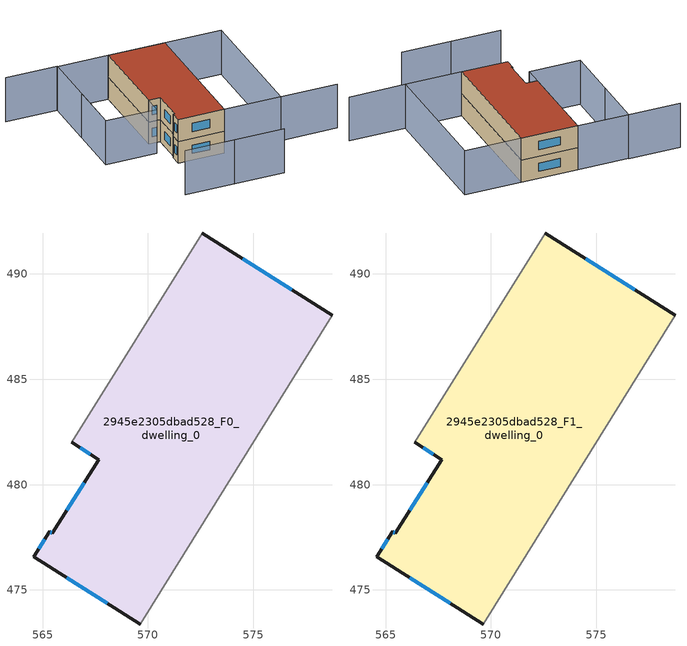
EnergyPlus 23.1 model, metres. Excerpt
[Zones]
2945e2305dbad528_F0_dwelling_0
 floor ground (EU_floor_Construction): 578.76,488.05 569.64,473.38 564.57,476.57 565.33,477.78 565.47,477.69 567.67,481.19 566.39,482 572.57,491.95 z0
 wall outside (EU_wall_Construction): 578.76,488.05 572.57,491.95 / 566.39,482 567.67,481.19 565.47,477.69 565.33,477.78 564.57,476.57 569.64,473.38 z0:3
 wall adiabatic (EU_wall_Construction): 572.57,491.95 566.39,482 / 569.64,473.38 578.76,488.05 z0:3
 window (EU_Window_Construction): 576.83,489.26 574.5,490.73 / 566.15,475.58 568.06,474.38 / 565.09,477.4 564.81,476.95 / 565.43,477.71 565.37,477.75 / 566.99,480.1 566.16,478.78 / 566.79,481.75 567.27,481.44 z0.93:2.07
2945e2305dbad528_F1_dwelling_0
 floor to 2945e2305dbad528_F0_dwelling_0 (EU_floor_Construction): 578.76,488.05 569.64,473.38 564.57,476.57 565.33,477.78 565.47,477.69 567.67,481.19 566.39,482 572.57,491.95 z3
 wall outside (EU_wall_Construction): 578.76,488.05 572.57,491.95 / 566.39,482 567.67,481.19 565.47,477.69 565.33,477.78 564.57,476.57 569.64,473.38 z3:6
 wall adiabatic (EU_wall_Construction): 572.57,491.95 566.39,482 / 569.64,473.38 578.76,488.05 z3:6
 window (EU_Window_Construction): 576.83,489.26 574.5,490.73 / 566.15,475.58 568.06,474.38 / 565.09,477.4 564.81,476.95 / 565.43,477.71 565.37,477.75 / 566.99,480.1 566.16,478.78 / 566.79,481.75 567.27,481.44 z3.93:5.07
 roof outside (EU_roof_Construction): 569.64,473.38 578.76,488.05 572.57,491.95 566.39,482 567.67,481.19 565.47,477.69 565.33,477.78 564.57,476.57 z6
shading: 564.34,468.32 569.77,464.94 / 558.91,471.72 564.35,468.34 / 561.37,498.99 567,495.49 / 567,495.49 559.54,483.51 / 582.09,465.7 575.88,469.56 / 575.88,469.56 584.95,484.15 / 569.63,473.36 578.76,488.05 / 578.76,488.05 584.97,484.18 / 584.97,484.18 575.84,469.5 / 575.84,469.5 569.63,473.36 / 559.53,483.48 566.98,495.46 / 566.98,495.46 572.59,491.97 / 572.59,491.97 565.13,479.99 / 565.13,479.99 559.53,483.48 z0:6
[Building]
EU S2 Campaign: North Axis=0; Terrain=City; Solar Distribution=FullExterior
[Site:Location]
Montreal-Trudeau.Intl.AP: Latitude=45.4667; Longitude=-73.75; Time Zone=-5; Elevation=36
[SizingPeriod:WeatherFileDays]
AnnualSizingPeriod: Begin Month=1; Begin Day of Month=1; End Month=12; End Day of Month=31; Day of Week for Start Day=Monday; Use Weather File Daylight Saving Period=No; Use Weather File Rain and Snow Indicators=No
[MATERIAL]
EU_InternalMass_Material: Roughness=MediumRough; Thickness=0.1; Conductivity=1; Density=1800; Specific Heat=900; Thermal Absorptance=0.9; Solar Absorptance=0.7; Visible Absorptance=0.7
[MATERIAL:NOMASS] Roughness=MediumRough; Thermal Absorptance=0.9; Solar Absorptance=0.7; Visible Absorptance=0.7
Name | Thermal Resistance
EU_wall_NoMass; EU_floor_NoMass | 1.51479
EU_roof_NoMass | 2.84114
[WINDOWMATERIAL:SIMPLEGLAZINGSYSTEM]
EU_Window_SimpleGlazing: UFactor=3.53504; Solar Heat Gain Coefficient=0.8; Visible Transmittance=0.8
[CONSTRUCTION]
EU_wall_Construction: EU_wall_NoMass
EU_roof_Construction: EU_roof_NoMass
EU_floor_Construction: EU_floor_NoMass
EU_Window_Construction: EU_Window_SimpleGlazing
EU_InternalMass_Construction: EU_InternalMass_Material
[ZONE] Type=1; Multiplier=1; Ceiling Height=autocalculate; Floor Area=autocalculate; Part of Total Floor Area=Yes
Name | Volume
2945e2305dbad528_F0_dwelling_0 | 354.491
2945e2305dbad528_F1_dwelling_0 | 354.493
[INTERNALMASS] Construction=EU_InternalMass_Construction; Surface Area=118.164
Name | Zone or ZoneList
2945e2305dbad528_F0_dwelling_0_EU_InternalMass | 2945e2305dbad528_F0_dwelling_0
2945e2305dbad528_F1_dwelling_0_EU_InternalMass | 2945e2305dbad528_F1_dwelling_0
[OTHEREQUIPMENT] Fuel Type=Electricity; Design Level Calculation Method=Watts/Area; Power per Zone Floor Area=1; Fraction Latent=0; Fraction Radiant=0; Fraction Lost=0; Carbon Dioxide Generation Rate=0; EndUse Subcategory=EU_Step8_InternalGains
Name | Zone or ZoneList or Space or SpaceList | Schedule
EU_Step8_InternalGain_2945e2305dbad528_F0_dwelling_0_f000 | 2945e2305dbad528_F0_dwelling_0 | EU_Step8_GainSchedule_2945e2305dbad528_F0_dwelling_0_f000
EU_Step8_InternalGain_2945e2305dbad528_F1_dwelling_0_f000 | 2945e2305dbad528_F1_dwelling_0 | EU_Step8_GainSchedule_2945e2305dbad528_F1_dwelling_0_f000
[ZONEVENTILATION:DESIGNFLOWRATE] Schedule=EU_AlwaysOn; Design Flow Rate Calculation Method=AirChanges/Hour; Air Changes per Hour=0.775154; Ventilation Type=Natural; Fan Pressure Rise=0; Fan Total Efficiency=1; Constant Term Coefficient=1; Temperature Term Coefficient=0; Velocity Term Coefficient=0; Velocity Squared Term Coefficient=0; Minimum Indoor Temperature=-100; Maximum Indoor Temperature=100; Delta Temperature=-100; Minimum Outdoor Temperature=-100; Maximum Outdoor Temperature=100; Maximum Wind Speed=40
Name | Zone or ZoneList or Space or SpaceList
EU_ConstantAir_2945e2305dbad528_F0_dwelling_0 | 2945e2305dbad528_F0_dwelling_0
EU_ConstantAir_2945e2305dbad528_F1_dwelling_0 | 2945e2305dbad528_F1_dwelling_0
[HVACTEMPLATE:THERMOSTAT] Constant Heating Setpoint=20; Constant Cooling Setpoint=50
EU_HeatOnly_2945e2305dbad528_F0_dwelling_0; EU_HeatOnly_2945e2305dbad528_F1_dwelling_0
[HVACTEMPLATE:ZONE:IDEALLOADSAIRSYSTEM] System Availability Schedule=EU_AlwaysOn; Maximum Heating Supply Air Temperature=50; Minimum Cooling Supply Air Temperature=13; Maximum Heating Supply Air Humidity Ratio=0.0156; Minimum Cooling Supply Air Humidity Ratio=0.0077; Heating Limit=NoLimit; Cooling Limit=NoLimit; Heating Availability Schedule=EU_AlwaysOn; Cooling Availability Schedule=EU_CoolingOff; Dehumidification Control Type=ConstantSensibleHeatRatio; Cooling Sensible Heat Ratio=0.7; Dehumidification Setpoint=60; Humidification Control Type=None; Humidification Setpoint=30; Outdoor Air Method=None; Outdoor Air Flow Rate per Person=0.00944; Outdoor Air Flow Rate per Zone Floor Area=0; Outdoor Air Flow Rate per Zone=0; Demand Controlled Ventilation Type=None; Outdoor Air Economizer Type=NoEconomizer; Heat Recovery Type=None; Sensible Heat Recovery Effectiveness=0.7; Latent Heat Recovery Effectiveness=0.65
Name | Template Thermostat
2945e2305dbad528_F0_dwelling_0 | EU_HeatOnly_2945e2305dbad528_F0_dwelling_0
2945e2305dbad528_F1_dwelling_0 | EU_HeatOnly_2945e2305dbad528_F1_dwelling_0
[SIZING:ZONE] Zone Cooling Design Supply Air Temperature Input Method=SupplyAirTemperature; Zone Cooling Design Supply Air Temperature=13; Zone Heating Design Supply Air Temperature Input Method=SupplyAirTemperature; Zone Heating Design Supply Air Temperature=50; Zone Cooling Design Supply Air Humidity Ratio=0.008; Zone Heating Design Supply Air Humidity Ratio=0.008; Cooling Design Air Flow Method=DesignDay; Cooling Design Air Flow Rate=0; Cooling Minimum Air Flow per Zone Floor Area=0.000762; Cooling Minimum Air Flow=0; Cooling Minimum Air Flow Fraction=0.2; Heating Design Air Flow Method=DesignDay; Heating Design Air Flow Rate=0; Heating Maximum Air Flow per Zone Floor Area=0.002032; Heating Maximum Air Flow=0.141576; Heating Maximum Air Flow Fraction=0.3; Account for Dedicated Outdoor Air System=No; Dedicated Outdoor Air System Control Strategy=NeutralSupplyAir; Dedicated Outdoor Air Low Setpoint Temperature for Design=autosize; Dedicated Outdoor Air High Setpoint Temperature for Design=autosize; Zone Load Sizing Method=Sensible Load Only No Latent Load; Zone Latent Cooling Design Supply Air Humidity Ratio Input Method=HumidityRatioDifference; Zone Cooling Design Supply Air Humidity Ratio Difference=0.005; Zone Latent Heating Design Supply Air Humidity Ratio Input Method=HumidityRatioDifference; Zone Humidification Design Supply Air Humidity Ratio Difference=0.005
2945e2305dbad528_F0_dwelling_0; 2945e2305dbad528_F1_dwelling_0
[SCHEDULE:CONSTANT]
Name | Hourly Value
EU_AlwaysOn | 1
EU_CoolingOff | 0
[SCHEDULE:FILE] Column Number=1; Rows to Skip at Top=0; Number of Hours of Data=8760; Column Separator=Comma; Interpolate to Timestep=No; Minutes per Item=60; Adjust Schedule for Daylight Savings=Yes
Name | File
EU_Step8_GainSchedule_2945e2305dbad528_F0_dwelling_0_f000 | ../../schedules/2945e2305dbad528/2945e2305dbad528_F0_dwelling_0_f000_gain.csv
EU_Step8_GainSchedule_2945e2305dbad528_F1_dwelling_0_f000 | ../../schedules/2945e2305dbad528/2945e2305dbad528_F1_dwelling_0_f000_gain.csv
